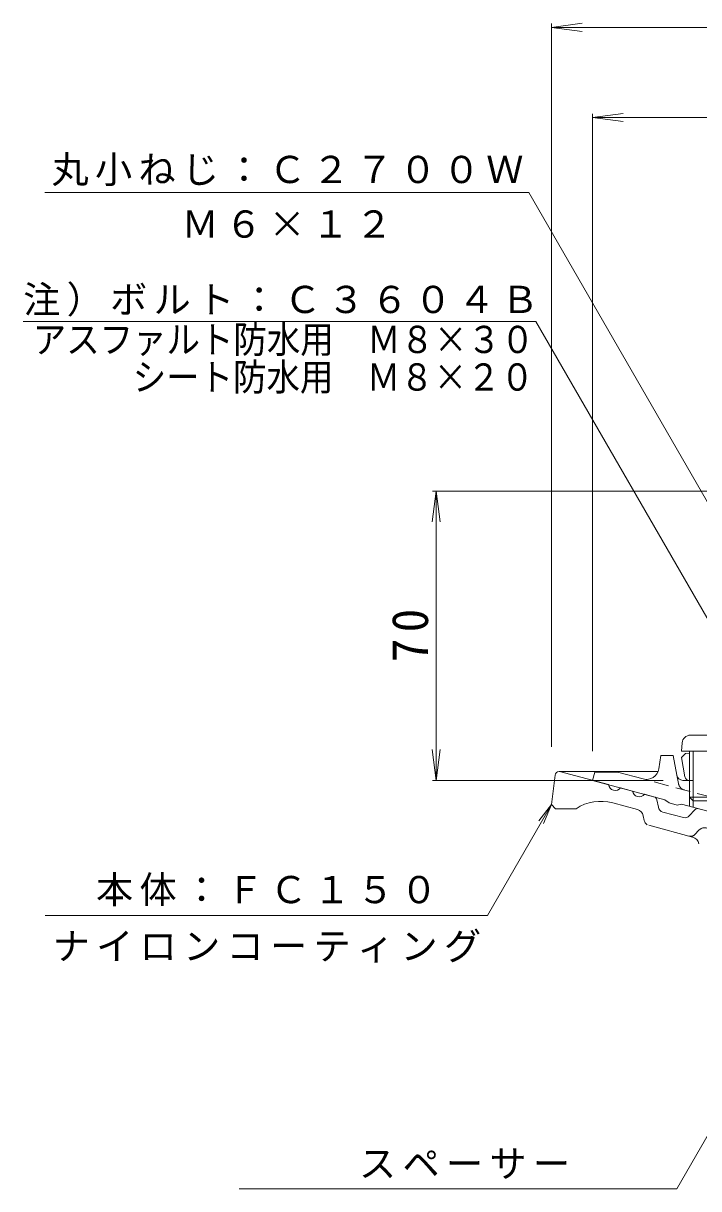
# Model space of a CAD drawing. Units: millimetres, scale not verified. Extents: x -285 to 223, y -346 to 400.
# Drawn here: x -280 to -116.4, y -92.9 to 189.3 of the extents above; entities that cross this region are included whole.
import ezdxf
from ezdxf.enums import TextEntityAlignment as Align

# ---------------------------------------------------------------- set-up
doc = ezdxf.new("R2010")
doc.units = ezdxf.units.MM
doc.header["$LTSCALE"] = 3
doc.linetypes.add('DASHED1', pattern=[1.8, 1.2, -0.6])
for name, color, linetype, lineweight in [('0-0_通り芯', 3, 'Continuous', 9), ('0-1_ピット', 2, 'Continuous', 9), ('0-2_本体（蓋）', 6, 'Continuous', 5), ('0-4_寸法', 7, 'Continuous', 9), ('0-5_文字', 7, 'Continuous', 9), ('0-A', 4, 'Continuous', 9)]:
    doc.layers.add(name, color=color, linetype=linetype, lineweight=lineweight)
doc.styles.add('ＭＳ ゴシック', font='')
doc.styles.get('ＭＳ ゴシック').set_extended_font_data('MS Gothic')

msp = doc.modelspace()

# ---------------------------------------------------------------- linework, layer by layer
at = {"layer": '0-0_通り芯'}
for p, q in [((-151.19, 7.272), (-152.081, 0.148)), ((-150.198, 8.148), (-126.244, 8.148)), ((-150.081, 8.148), (-138.225, 4.972)), ((-135.327, 4.195), (-132.429, 3.419)), ((-151.081, -0.852), (-152.081, 0.148)), ((-131.251, -1.038), (-137.222, 0.562)), ((-127.231, 2.026), (-129.532, 2.642)), ((-126.51, 1.26), (-126.147, -0.512)), ((-151.081, -0.852), (-146.081, -0.852)), ((-129.57, -3.736), (-129.809, -2.569)), ((-125.066, -1.66), (-120.095, -2.992)), ((-117.385, -1.185), (-118.585, -2.538)), ((-117.853, -7.734), (-128.489, -4.884))]:
    msp.add_line(p, q, dxfattribs=at)
at = {"layer": '0-0_通り芯', "linetype": 'DASHED1'}
msp.add_line((-117.232, -7.042), (-116.442, -6.151), dxfattribs=at)
at = {"layer": '0-0_通り芯'}
for centre, radius, start, end in [((-150.198, 7.148), 1, 90, 172.87573), ((-136.614, 5.187), 1.625, 187.61929, 322.3797), ((-130.819, 3.634), 1.625, 187.62059, 322.37891), ((-140.069, -10.064), 11, 75.00012, 123.1295), ((-127.489, 1.06), 1, 11.56642, 75.00078), ((-131.768, -2.97), 2, 11.56621, 75.0005), ((-124.678, -0.211), 1.5, 191.5649, 254.99991), ((-119.707, -1.543), 1.5, 254.99991, 318.43558), ((-116.636, -1.848), 1, 75.00023, 138.43498), ((-128.101, -3.435), 1.5, 191.56628, 239.30832), ((-118.371, -9.666), 2, 8.26033, 75.00035)]:
    msp.add_arc(centre, radius, start, end, dxfattribs=at)
at = {"layer": '0-0_通り芯', "linetype": 'DASHED1'}
for centre, radius, start, end in [((-114.946, -7.478), 2, 74.99976, 138.43507), ((-118.354, -6.047), 1.5, 255.00128, 318.43651)]:
    msp.add_arc(centre, radius, start, end, dxfattribs=at)
at = {"layer": '0-1_ピット'}
for p, q in [((-126.074, 8.785), (-125.58, 12.005)), ((-122.581, 12.005), (-125.58, 12.005)), ((-122.581, 12.005), (-121.685, 7.228)), ((-142.081, 6.005), (-141.581, 8.005)), ((-136.022, 8.005), (-141.581, 8.005)), ((-129.815, 6.342), (-136.022, 8.005)), ((-120.211, 6.005), (-117.711, 6.005)), ((-121.58, -0.006), (-120.581, 0.244)), ((-102.894, -4.495), (-120.581, 0.244)), ((-118.581, 1.914), (-118.581, -0.292)), ((-117.711, 1.044), (-117.711, -0.525))]:
    msp.add_line(p, q, dxfattribs=at)
at = {"layer": '0-1_ピット', "linetype": 'DASHED1'}
for p, q in [((-108.031, 0.505), (-129.815, 6.342)), ((-121.685, 7.228), (-121.312, 5.239))]:
    msp.add_line(p, q, dxfattribs=at)
at = {"layer": '0-1_ピット'}
msp.add_lwpolyline([(-121.58, -0.006), (-123.581, 0.53), (-124.581, 1.316), (-142.081, 6.005)], dxfattribs=at)
for centre, radius, start, end in [((-129.039, 9.24), 3, 254.99973, 351.29286), ((-120.211, 7.505), 1.5, 190.61565, 270)]:
    msp.add_arc(centre, radius, start, end, dxfattribs=at)
at = {"layer": '0-1_ピット', "linetype": 'DASHED1'}
msp.add_arc((-119.347, 5.607), 2, 190.61488, 255.0005, dxfattribs=at)
at = {"layer": '0-2_本体（蓋）'}
for p, q in [((-120.581, 11.505), (-119.581, 12.505)), ((-119.73, 6.826), (-120.581, 11.505)), ((-119.581, 12.505), (-118.58, 12.55))]:
    msp.add_line(p, q, dxfattribs=at)
msp.add_arc((-118.746, 7.005), 1, 190.3056, 270, dxfattribs=at)
at = {"layer": '0-4_寸法'}
for p, q in [((-152.081, 188.304), (-144.645, 189.282)), ((-152.081, 189.204), (-152.081, 14.127)), ((-152.081, 188.304), (72.919, 188.304)), ((-152.081, 188.304), (-144.645, 187.325)), ((-142.081, 166.461), (-134.645, 167.44)), ((-142.081, 167.361), (-142.081, 13.102)), ((-142.081, 166.461), (62.919, 166.461)), ((-142.081, 166.461), (-134.645, 165.482)), ((-180, 76.005), (-180.979, 68.569)), ((-180.9, 76.005), (-109.125, 76.005)), ((-180, 6.005), (-180, 76.005)), ((-180, 76.005), (-179.021, 68.569)), ((-180, 6.005), (-180.979, 13.441)), ((-180, 6.005), (-179.021, 13.441)), ((-180.9, 6.005), (-125.03, 6.005))]:
    msp.add_line(p, q, dxfattribs=at)
at = {"layer": '0-5_文字'}
for p, q in [((-157.526, 148.298), (-274.74, 148.298)), ((-112.157, 69.717), (-157.526, 148.298)), ((-155.8, 117.079), (-279.968, 117.079)), ((-98.581, 17.972), (-155.8, 117.079)), ((-152.081, 0.148), (-167.577, -26.692)), ((-152.081, 0.148), (-155.124, -3.818)), ((-152.081, 0.148), (-153.994, -4.471)), ((-167.577, -26.692), (-274.636, -26.692)), ((-109.581, -71.852), (-121.705, -92.852)), ((-121.705, -92.852), (-227.67, -92.852))]:
    msp.add_line(p, q, dxfattribs=at)
at = {"layer": '0-A'}
for p, q in [((-112.754, 16.944), (-118.407, 16.944)), ((-120.399, 15.119), (-120.581, 13.044)), ((-110.581, 13.044), (-120.581, 13.044)), ((-118.581, 13.044), (-118.581, 1.914)), ((-117.711, 13.044), (-117.711, 1.044)), ((-117.711, 1.044), (-118.581, 1.914)), ((-112.581, 1.914), (-118.581, 1.914)), ((-113.451, 1.044), (-117.711, 1.044))]:
    msp.add_line(p, q, dxfattribs=at)
msp.add_arc((-118.407, 14.944), 2, 90, 174.99998, dxfattribs=at)

# ---------------------------------------------------------------- texts
at = {"layer": '0-4_寸法', "color": 2, "insert": (-181.8, 34.63), "char_height": 8.798, "attachment_point": 7, "rotation": 90, "style": 'ＭＳ ゴシック'}
msp.add_mtext('\\T1.27;\\W0.95;70', dxfattribs=at)
at = {"layer": '0-5_文字', "color": 6, "style": 'ＭＳ ゴシック', "width": 0.9}
for s, p in [('アスファルト防水用\u3000Ｍ８×３０', (-277.681, 107.469)), ('シート防水用\u3000Ｍ８×２０', (-253.466, 98.372))]:
    msp.add_text(s, height=6.598, dxfattribs=at).set_placement(p, align=Align.BOTTOM_LEFT)
at = {"layer": '0-5_文字', "char_height": 6.598, "attachment_point": 7, "style": 'ＭＳ ゴシック'}
for s, insert in [('\\T1.17;丸小ねじ：Ｃ２７００Ｗ', (-273.133, 149.86)), ('\\T1.17;Ｍ６×１２', (-241.633, 137.281)), ('\\T1.17;注）ボルト：Ｃ３６０４Ｂ', (-279.995, 118.265)), ('\\T1.17;本体：ＦＣ１５０', (-262.356, -24.462)), ('\\T1.17;ナイロンコーティング', (-272.856, -38.121)), ('\\T1.17;スペーサー', (-198.662, -90.477))]:
    msp.add_mtext(s, dxfattribs=dict(at, insert=insert))

doc.saveas('drawing.dxf')
